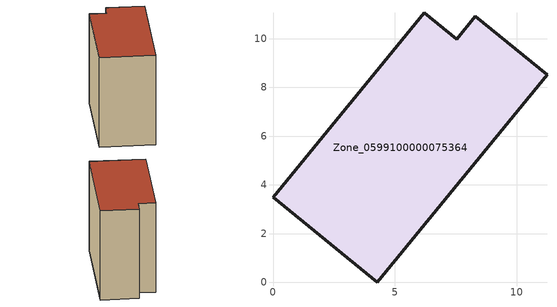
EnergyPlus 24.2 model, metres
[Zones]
Zone_0599100000075364
 floor ground (C_G): 0,3.5 6.2,11.07 7.54,9.98 8.31,10.92 11.25,8.53 4.27,0 z0
 wall outside (C_F): 6.2,11.07 0,3.5 4.27,0 11.25,8.53 8.31,10.92 7.54,9.98 6.2,11.07 z0:9.62
 roof outside (C_R): 11.25,8.53 8.31,10.92 7.54,9.98 6.2,11.07 0,3.5 4.27,0 z9.62
[BUILDING]
Pand.0599100000075364: North Axis=0; Terrain=City; Loads Convergence Tolerance Value=0.04; Temperature Convergence Tolerance Value=0.4; Solar Distribution=FullExterior; Maximum Number of Warmup Days=25; Minimum Number of Warmup Days=1
[Site:Location]
Rotterdam.The.Hague.AP_ZH_NLD Design_Conditions: Latitude=51.96; Longitude=4.45; Time Zone=1; Elevation=-4.5
[SITE:GROUNDTEMPERATURE:BUILDINGSURFACE]
18, 18, 18, 18, 18, 18, 18, 18, 18, 18, 18, 18
[MATERIAL] Thermal Absorptance=0.9; Solar Absorptance=0.7; Visible Absorptance=0.7
Name | Roughness | Thickness | Conductivity | Density | Specific Heat
G.TI.1946 | MediumSmooth | 0.15 | 1 | 540 | 1210
F.TI.1946 | Rough | 0.3 | 0.857143 | 1920 | 840
R.TI.1946 | MediumRough | 0.2 | 0.1 | 1500 | 1000
[CONSTRUCTION]
C_G: G.TI.1946
C_F: F.TI.1946
C_R: R.TI.1946
[ZONE]
Zone_0599100000075364: Type=1; Multiplier=1; Ceiling Height=Autocalculate; Volume=Autocalculate; Floor Area=autocalculate; Part of Total Floor Area=Yes
[ZONEINFILTRATION:DESIGNFLOWRATE]
Infil_Zone_0599100000075364: Zone or ZoneList or Space or SpaceList=Zone_0599100000075364; Schedule=AlwaysOn; Design Flow Rate Calculation Method=Flow/Area; Flow Rate per Floor Area=0.003; Constant Term Coefficient=1; Temperature Term Coefficient=0; Velocity Term Coefficient=0; Velocity Squared Term Coefficient=0
[HVACTEMPLATE:ZONE:IDEALLOADSAIRSYSTEM]
Zone_0599100000075364: Maximum Heating Supply Air Temperature=50; Minimum Cooling Supply Air Temperature=13; Maximum Heating Supply Air Humidity Ratio=0.0156; Minimum Cooling Supply Air Humidity Ratio=0.0077; Heating Limit=NoLimit; Cooling Limit=NoLimit; Dehumidification Control Type=ConstantSensibleHeatRatio; Cooling Sensible Heat Ratio=0.7; Dehumidification Setpoint=60; Humidification Control Type=None; Humidification Setpoint=30; Outdoor Air Method=None; Outdoor Air Flow Rate per Person=0.00944; Outdoor Air Flow Rate per Zone Floor Area=0; Outdoor Air Flow Rate per Zone=0; Demand Controlled Ventilation Type=None; Outdoor Air Economizer Type=NoEconomizer; Heat Recovery Type=None; Sensible Heat Recovery Effectiveness=0.7; Latent Heat Recovery Effectiveness=0.65
[ZONECONTROL:THERMOSTAT]
ThermostatControl_Zone_0599100000075364: Zone or ZoneList=Zone_0599100000075364; Control Type Schedule=DualSetpointControlType; Control 1=Thermostat_Zone_0599100000075364; Temperature Difference Between Cutout And Setpoint=0
[THERMOSTATSETPOINT:DUALSETPOINT]
Thermostat_Zone_0599100000075364: Heating Setpoint Temperature Schedule=HeatingSetpoint_Zone_0599100000075364; Cooling Setpoint Temperature Schedule=CoolingSetpoint_Zone_0599100000075364
[SCHEDULE:COMPACT]
HeatingSetpoint_Zone_0599100000075364: Through: 12/31, For: AllDays, Until: 24:00, 21
CoolingSetpoint_Zone_0599100000075364: Through: 12/31, For: AllDays, Until: 24:00, 24
DualSetpointControlType: Through: 12/31, For: AllDays, Until: 24:00, 4
AlwaysOn: Through: 12/31, For: AllDays, Until: 24:00, 1
